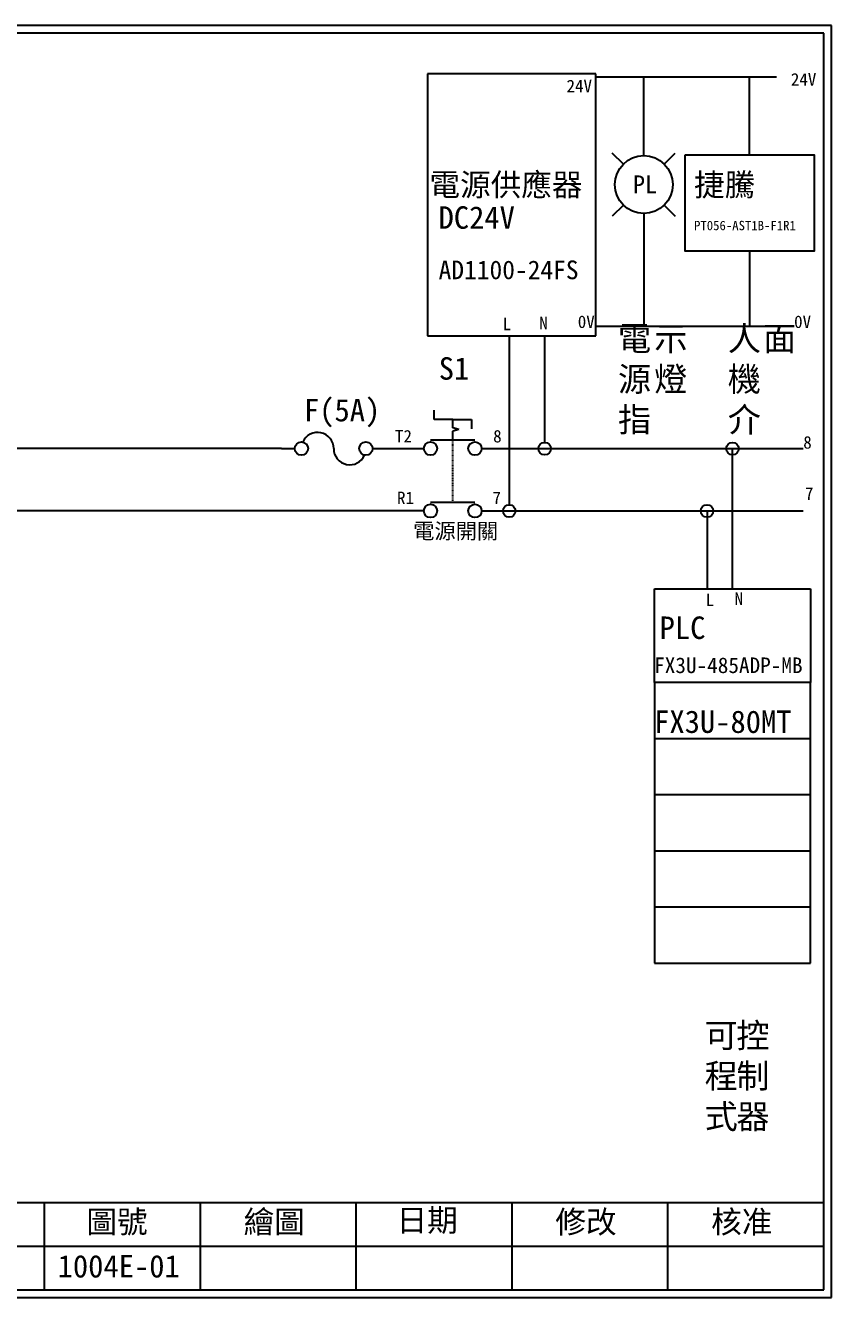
# Model space of a CAD drawing. Extents: x 10 to 297, y 3 to 207.
# Drawn here: x 167.7 to 297, y 3 to 207 of the extents above; entities that cross this region are included whole.
import ezdxf
from ezdxf.enums import TextEntityAlignment as Align

# ---------------------------------------------------------------- set-up
doc = ezdxf.new("R2010")
doc.units = 0
doc.linetypes.add('DASHED', pattern=[0.2, 0.1, -0.1])
doc.layers.get('0').update_dxf_attribs({"linetype": 'CONTINUOUS'})
for name, color, linetype in [('7', 7, 'CONTINUOUS'), ('圖框層', 7, 'CONTINUOUS'), ('標尺寸層', 3, 'CONTINUOUS')]:
    doc.layers.add(name, color=color, linetype=linetype)
doc.styles.add('CNS', font='romanc.shx', dxfattribs={"bigfont": 'chineset.shx'})
doc.styles.add('STSL', font='kaiu.ttf')

# ---------------------------------------------------------------- blocks, each defined once
blk = doc.blocks.new('FUSE')
at = {"color": 7}
for p, q in [((0, 0), (2.14, 0)), ((14.64, 0), (16.78, 0))]:
    blk.add_line(p, q, dxfattribs=at)
for centre in [(3.21, 0), (13.56, 0)]:
    blk.add_circle(centre, 1.07)
for centre, start, end in [((5.8, 0), 0, 156.116), ((10.98, 0), 180, 336.116)]:
    blk.add_arc(centre, 2.59, start, end, dxfattribs=at)

msp = doc.modelspace()

# ---------------------------------------------------------------- linework, layer by layer
for p, q in [((259.19, 199.2), (232.19, 199.2)), ((232.19, 199.2), (232.19, 157.2)), ((259.19, 157.2), (259.19, 199.2)), ((288.16, 198.67), (259.19, 198.67)), ((266.88, 189.99), (266.88, 198.67)), ((266.88, 186.09), (266.88, 189.99)), ((263.6, 184.73), (261.83, 186.5)), ((270.16, 184.73), (271.93, 186.5)), ((263.6, 178.17), (261.83, 176.4)), ((270.16, 178.17), (271.93, 176.4)), ((266.88, 176.81), (266.88, 172.86)), ((266.88, 172.86), (266.88, 158.72)), ((232.19, 157.2), (255.19, 157.2)), ((245.3, 157.2), (245.3, 130.12)), ((250.97, 157.2), (250.97, 140.12)), ((255.19, 157.2), (259.19, 157.2)), ((288.16, 158.72), (259.19, 158.72)), ((233.23, 143.77), (233.23, 145.27)), ((236.23, 143.77), (233.23, 143.77)), ((236.23, 143.77), (239.23, 143.77)), ((239.23, 143.77), (239.23, 142.27)), ((237.23, 142.16), (236.23, 142.43)), ((237.23, 142.16), (236.23, 141.89)), ((208.75, 139.12), (42.17, 139.12)), ((223.38, 139.12), (231.59, 139.12)), ((225.53, 139.12), (231.59, 139.12)), ((240.88, 139.12), (292.46, 139.12)), ((281.11, 116.64), (281.11, 139.12)), ((231.59, 129.12), (22.17, 129.12)), ((240.88, 129.12), (292.46, 129.12)), ((268.61, 116.64), (293.61, 116.64)), ((268.61, 101.64), (268.61, 116.64)), ((293.61, 116.64), (293.61, 101.64)), ((293.61, 101.64), (268.61, 101.64)), ((268.61, 101.64), (268.61, 92.64)), ((293.61, 92.64), (293.61, 101.64)), ((268.61, 92.64), (293.61, 92.64)), ((268.61, 92.64), (268.61, 83.64)), ((293.61, 83.64), (293.61, 92.64)), ((268.61, 83.64), (293.61, 83.64)), ((268.61, 83.64), (268.61, 74.64)), ((293.61, 74.64), (293.61, 83.64)), ((268.61, 74.64), (293.61, 74.64)), ((268.61, 74.64), (268.61, 65.64)), ((293.61, 65.64), (293.61, 74.64)), ((268.61, 65.64), (293.61, 65.64)), ((268.61, 65.64), (268.61, 56.64)), ((293.61, 56.64), (293.61, 65.64)), ((268.61, 56.64), (293.61, 56.64))]:
    msp.add_line(p, q)
for centre, radius in [((266.88, 181.45), 4.64), ((250.97, 139.12), 1), ((245.3, 129.12), 1)]:
    msp.add_circle(centre, radius)
at = {"layer": '7'}
for p, q in [((236.23, 142.43), (236.23, 143.77)), ((236.23, 140.55), (236.23, 141.89)), ((232.67, 140.55), (239.8, 140.55)), ((232.67, 130.55), (239.8, 130.55))]:
    msp.add_line(p, q, dxfattribs=at)
at = {"layer": '7', "linetype": 'DASHED'}
msp.add_line((236.23, 130.55), (236.23, 140.55), dxfattribs=at)
at = {"layer": '7'}
for centre in [(232.67, 139.12), (239.8, 139.12), (232.67, 129.12), (239.8, 129.12)]:
    msp.add_circle(centre, 1.07, dxfattribs=at)
at = {"layer": '圖框層', "color": 7}
for p, q in [((297, 206.97), (10, 206.97)), ((297, 3), (297, 206.97)), ((295.75, 205.72), (11.25, 205.72)), ((295.75, 4.25), (295.75, 205.72)), ((11.25, 18.25), (295.75, 18.25)), ((170.75, 4.25), (170.75, 18.25)), ((195.75, 4.25), (195.75, 18.25)), ((220.75, 4.25), (220.75, 18.25)), ((245.75, 4.25), (245.75, 18.25)), ((270.75, 4.25), (270.75, 18.25)), ((145.75, 11.25), (295.75, 11.25)), ((11.25, 4.25), (295.75, 4.25)), ((10, 3), (297, 3))]:
    msp.add_line(p, q, dxfattribs=at)
at = {"layer": '標尺寸層', "color": 7}
for p, q in [((283.86, 186.2), (283.86, 198.67)), ((283.86, 170.76), (283.86, 158.72)), ((277.03, 129.15), (277.03, 116.64))]:
    msp.add_line(p, q, dxfattribs=at)
msp.add_lwpolyline([(273.51, 186.2), (294.21, 186.2), (294.21, 170.76), (273.51, 170.76)], close=True, dxfattribs=at)
for centre in [(281.11, 139.12), (277.03, 129.12)]:
    msp.add_circle(centre, 1, dxfattribs=at)

# ---------------------------------------------------------------- block references
at = {"color": 7}
msp.add_blockref('FUSE', (208.75, 139.12), dxfattribs=at)

# ---------------------------------------------------------------- texts
msp.add_text('PL', height=2.856, dxfattribs=at).set_placement((267.08, 181.5), align=Align.MIDDLE_CENTER)
at = {"layer": '圖框層', "color": 4, "style": 'STSL'}
for s, height, p in [('24V', 2, (254.49, 196.26)), ('24V', 2, (290.47, 197.32)), ('電源供應器', 3.6, (232.5, 179.63)), ('捷騰', 3.6, (274.94, 179.63)), ('DC24V', 3.6, (233.96, 174.37)), ('PT056-AST1B-F1R1', 1.5, (274.94, 174.14)), ('AD1100-24FS', 3, (233.97, 166.28)), ('L', 2, (244.26, 158.11)), ('N', 2, (250.12, 158.26)), ('0V', 2, (256.29, 158.46)), ('0V', 2, (290.99, 158.46)), ('S1', 3.6, (233.99, 150.17)), ('F(5A)', 3.6, (212.37, 143.49)), ('T2', 2, (226.97, 140.11)), ('8', 2, (242.72, 140.11)), ('8', 2, (292.46, 139.12)), ('7', 2, (292.73, 130.9)), ('R1', 2, (227.3, 130.22)), ('7', 2, (242.62, 130.22)), ('L', 2, (276.8, 113.88)), ('N', 2, (281.44, 114.06)), ('PLC', 3.6, (269.42, 108.6)), ('FX3U-485ADP-MB', 2.5, (268.54, 103.13)), ('FX3U-80MT', 3.6, (268.54, 93.53)), ('圖號', 3.6, (177.47, 13.34)), ('繪圖', 3.6, (202.69, 13.34)), ('日期', 3.6, (227.22, 13.59)), ('修改', 3.6, (252.69, 13.34)), ('核准', 3.6, (277.69, 13.34)), ('1004E-01', 3.6, (172.86, 6.22))]:
    msp.add_text(s, height=height, dxfattribs=at).set_placement(p)
at = {"layer": '標尺寸層', "color": 7, "attachment_point": 1, "style": 'CNS'}
for s, insert, char_height, width in [('{\\fDFKai-SB|b0|i0|c136|p65;人機介}', (280.35, 158.72), 3.9, 4.1392), ('{\\fDFKai-SB|b0|i0|c136|p65;電\\P源指}', (262.74, 158.72), 3.9, 4.1392), ('{\\fDFKai-SB|b0|i0|c136|p65;示燈}', (268.55, 158.72), 3.9, 4.1392), ('{\\fDFKai-SB|b0|i0|c136|p65;面}', (286.01, 158.72), 3.9, 4.1392), ('{\\fDFKai-SB|b0|i0|c136|p65;電源開關}', (229.89, 127.16), 2.5, 14.0847), ('{\\fDFKai-SB|b0|i0|c136|p65;可程式}', (276.64, 46.99), 3.9, 5.4243), ('{\\fDFKai-SB|b0|i0|c136|p65;控制器}', (281.73, 46.99), 3.9, 5.4243)]:
    msp.add_mtext(s, dxfattribs=dict(at, insert=insert, char_height=char_height, width=width))

doc.saveas('drawing.dxf')
